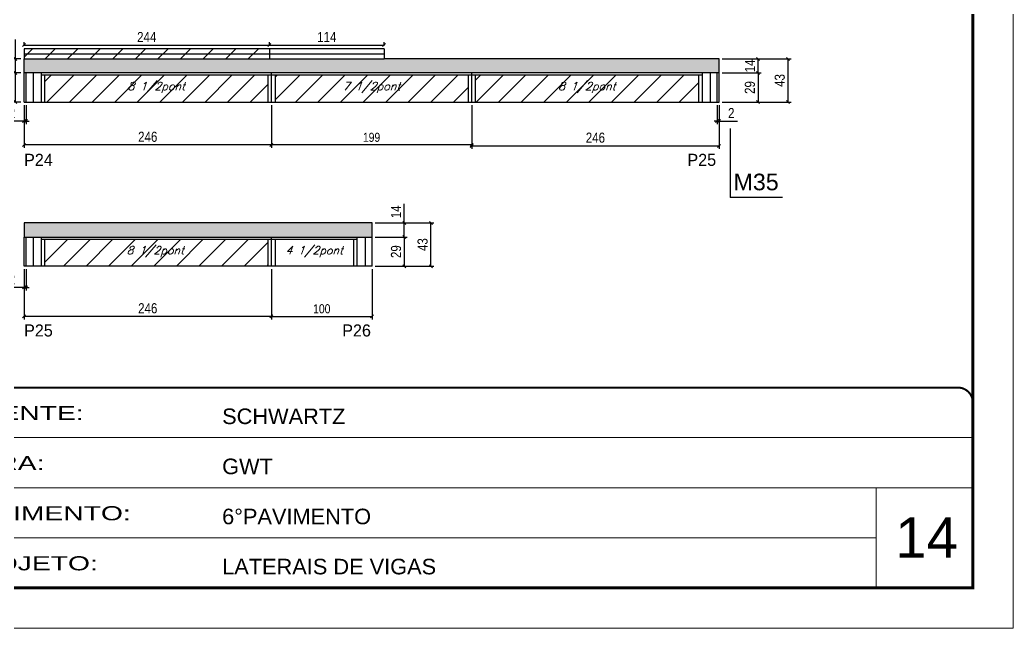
# Model space of a CAD drawing. Extents: x 13154 to 22413, y 1253 to 30260.
# Drawn here: x 15251 to 16238, y 25373 to 25978 of the extents above; entities that cross this region are included whole.
import ezdxf

# ---------------------------------------------------------------- set-up
doc = ezdxf.new("R2010")
doc.units = 0
doc.linetypes.add('CONTINUO', pattern=[0])
doc.linetypes.add('DASHED', pattern=[0.75, 0.5, -0.25])
for name, color, linetype in [('5', 5, 'Continuous'), ('COTA', 241, 'Continuous'), ('NOMENCLATURA', 7, 'Continuous'), ('Painéis', 200, 'Continuous'), ('SARR_2.2x10', 60, 'Continuous'), ('SARR_2.2x7', 40, 'Continuous'), ('SARR_3.5x7', 81, 'Continuous'), ('texto', 7, 'Continuous')]:
    doc.layers.add(name, color=color, linetype=linetype)
for name, color, linetype, lineweight in [('CARIMBO', 255, 'Continuous', 9), ('Folhas', 255, 'Continuous', 9), ('Hachura', 251, 'Continuous', 9), ('SARRAFO DE PRESSAO', 251, 'DASHED', 9)]:
    doc.layers.add(name, color=color, linetype=linetype, lineweight=lineweight)
doc.styles.add('ARIAL', font='arial.ttf')
doc.styles.add('COTA TECNICA', font='techl___.ttf', dxfattribs={"height": 10})
doc.styles.add('COTA TECNICA-50', font='techl___.ttf', dxfattribs={"height": 9})
doc.styles.add('Romans', font='romans.shx')
doc.styles.add('ROMAS860', font='ROMAS860.SHX')
doc.styles.get("Standard").update_dxf_attribs({"font": 'arial.ttf'})
doc.styles.add('Tecnologia', font='')
doc.styles.get('Tecnologia').set_extended_font_data('Forgotten Futurist')
doc.dimstyles.new('COTA PAINEL-50', dxfattribs={"dimtxt": 9, "dimasz": 3, "dimexe": 3, "dimexo": 3, "dimgap": 3, "dimtad": 1, "dimdec": 1, "dimzin": 12, "dimdsep": 46, "dimtxsty": 'COTA TECNICA-50', "dimblk1": 'OBLIQUE', "dimblk2": 'OBLIQUE', "dimsah": 1, "dimcen": 0.9, "dimclrd": 4, "dimclre": 4, "dimclrt": 240, "dimadec": 1, "dimazin": 3, "dimtfac": 1, "dimtdec": 1, "dimtmove": 0, "dimatfit": 3, "dimfxl": 1, "dimtolj": 1, "dimtzin": 12, "dimarcsym": 0})
doc.dimstyles.new('PAINEL', dxfattribs={"dimtxt": 10, "dimasz": 3, "dimexe": 3, "dimexo": 3, "dimgap": 3, "dimtad": 1, "dimdec": 1, "dimzin": 12, "dimdsep": 46, "dimtxsty": 'COTA TECNICA', "dimblk1": 'OBLIQUE', "dimblk2": 'OBLIQUE', "dimsah": 1, "dimcen": 0.9, "dimclrd": 4, "dimclre": 4, "dimclrt": 240, "dimadec": 1, "dimazin": 3, "dimtfac": 1, "dimtdec": 1, "dimtmove": 0, "dimatfit": 3, "dimfxl": 1, "dimtolj": 1, "dimtzin": 12, "dimarcsym": 0})

# ---------------------------------------------------------------- blocks, each defined once
blk = doc.blocks.new('9999999999')
at = {"color": 30, "linetype": 'CONTINUO'}
for p, q in [((98564.56, 34379.64), (99583.98, 34379.64)), ((98564.56, 34329.83), (99487.98, 34329.83)), ((99583.98, 34329.83), (99487.98, 34329.83)), ((99487.98, 34329.83), (99487.98, 34230.21)), ((98564.56, 34280.02), (99487.98, 34280.02))]:
    blk.add_line(p, q, dxfattribs=at)
at = {"color": 30, "linetype": 'CONTINUO', "const_width": 2}
blk.add_lwpolyline([(99583.98, 34230.21), (99583.98, 34414.45, 0.414214), (99568.98, 34429.45), (98228.98, 34429.45, 0.414214), (98213.98, 34414.45), (98213.98, 34245.21, 0.414214), (98228.98, 34230.21), (99583.98, 34230.21)], format="xyb", dxfattribs=at)
at = {"layer": 'Folhas'}
blk.add_lwpolyline([(98138.98, 34190.21), (99623.98, 34190.21), (99623.98, 35240.21), (98138.98, 35240.21)], close=True, dxfattribs=at)
at = {"layer": 'Folhas', "color": 30, "const_width": 3}
blk.add_lwpolyline([(98213.98, 34230.21), (99583.98, 34230.21), (99583.98, 35200.21), (98213.98, 35200.21)], close=True, dxfattribs=at)
at = {"color": 7, "linetype": 'Continuous', "ltscale": 5, "style": 'ARIAL'}
for s, height, p in [('SCHWARTZ', 15.483, (98837.68, 34393.13)), ('GWT', 15.483, (98837.68, 34343.32)), ('6°PAVIMENTO', 15.4829, (98837.68, 34293.51)), ('LATERAIS DE VIGAS', 15.4829, (98837.68, 34243.7))]:
    blk.add_text(s, height=height, dxfattribs=at).set_placement(p)
at = {"layer": 'Folhas', "color": 7, "style": 'Tecnologia', "width": 1.5}
for s, p in [('CLIENTE:', (98573.65, 34397.17)), ('OBRA:', (98573.65, 34347.31)), ('PAVIMENTO:', (98573.65, 34297.5)), ('PROJETO:', (98573.65, 34247.69))]:
    blk.add_text(s, height=14, dxfattribs=at).set_placement(p)
blk = doc.blocks.new('_Oblique')
at = {"color": 0, "linetype": 'ByBlock', "lineweight": -2}
blk.add_line((-0.5, -0.5), (0.5, 0.5), dxfattribs=at)
blk = doc.blocks.new('*D258')
at = {"layer": 'COTA', "color": 4, "linetype": 'ByBlock', "lineweight": -2, "transparency": 16777216}
for p, q in [((15500.63, 25730.35), (15500.63, 25680.38)), ((15600.63, 25730.35), (15600.63, 25680.38)), ((15500.63, 25683.38), (15600.63, 25683.38))]:
    blk.add_line(p, q, dxfattribs=at)
at = {"layer": 'Defpoints', "color": 0, "linetype": 'ByBlock', "transparency": 16777216}
for p in [(15500.63, 25733.35), (15600.63, 25733.35), (15600.63, 25683.38)]:
    blk.add_point(p, dxfattribs=at)
at = {"layer": 'COTA', "color": 4, "linetype": 'ByBlock', "lineweight": -2, "transparency": 16777216, "xscale": 3, "yscale": 3, "zscale": 3, "rotation": 180}
blk.add_blockref('_Oblique', (15500.63, 25683.38), dxfattribs=at)
at = {"layer": 'COTA', "color": 4, "linetype": 'ByBlock', "lineweight": -2, "transparency": 16777216, "xscale": 3, "yscale": 3, "zscale": 3}
blk.add_blockref('_Oblique', (15600.63, 25683.38), dxfattribs=at)
at = {"layer": 'COTA', "color": 240, "linetype": 'ByBlock', "transparency": 16777216, "insert": (15550.63, 25690.97), "char_height": 9, "attachment_point": 5, "style": 'COTA TECNICA-50'}
blk.add_mtext('\\A1;100', dxfattribs=at)
blk = doc.blocks.new('*D260')
at = {"layer": 'COTA', "color": 4, "linetype": 'ByBlock', "lineweight": -2, "transparency": 16777216}
for p, q in [((15254.63, 25730.35), (15254.63, 25680.38)), ((15500.63, 25730.35), (15500.63, 25680.38)), ((15500.63, 25683.38), (15254.63, 25683.38))]:
    blk.add_line(p, q, dxfattribs=at)
at = {"layer": 'Defpoints', "color": 0, "linetype": 'ByBlock', "transparency": 16777216}
for p in [(15254.63, 25733.35), (15500.63, 25733.35), (15254.63, 25683.38)]:
    blk.add_point(p, dxfattribs=at)
at = {"layer": 'COTA', "color": 4, "linetype": 'ByBlock', "lineweight": -2, "transparency": 16777216, "xscale": 3, "yscale": 3, "zscale": 3, "rotation": 180}
blk.add_blockref('_Oblique', (15254.63, 25683.38), dxfattribs=at)
at = {"layer": 'COTA', "color": 4, "linetype": 'ByBlock', "lineweight": -2, "transparency": 16777216, "xscale": 3, "yscale": 3, "zscale": 3}
blk.add_blockref('_Oblique', (15500.63, 25683.38), dxfattribs=at)
at = {"layer": 'COTA', "color": 240, "linetype": 'ByBlock', "transparency": 16777216, "insert": (15377.63, 25691.48), "char_height": 10, "attachment_point": 5, "style": 'COTA TECNICA'}
blk.add_mtext('\\A1;246', dxfattribs=at)
blk = doc.blocks.new('*D252')
at = {"layer": 'COTA', "color": 4, "linetype": 'ByBlock', "lineweight": -2, "transparency": 16777216}
for p, q in [((15603.63, 25762.35), (15635.55, 25762.35)), ((15632.55, 25762.35), (15632.55, 25733.35)), ((15603.63, 25733.35), (15635.55, 25733.35))]:
    blk.add_line(p, q, dxfattribs=at)
at = {"layer": 'Defpoints', "color": 0, "linetype": 'ByBlock', "transparency": 16777216}
for p in [(15600.63, 25762.35), (15600.63, 25733.35), (15632.55, 25733.35)]:
    blk.add_point(p, dxfattribs=at)
at = {"layer": 'COTA', "color": 4, "linetype": 'ByBlock', "lineweight": -2, "transparency": 16777216, "xscale": 3, "yscale": 3, "zscale": 3}
for p, rotation in [((15632.55, 25762.35), 90), ((15632.55, 25733.35), 270)]:
    blk.add_blockref('_Oblique', p, dxfattribs=dict(at, rotation=rotation))
at = {"layer": 'COTA', "color": 240, "linetype": 'ByBlock', "transparency": 16777216, "insert": (15624.46, 25747.85), "char_height": 10, "attachment_point": 5, "rotation": 90, "style": 'COTA TECNICA'}
blk.add_mtext('\\A1;29', dxfattribs=at)
blk = doc.blocks.new('*D253')
at = {"layer": 'COTA', "color": 4, "lineweight": -2, "transparency": 16777216}
for p, q in [((15632.55, 25776.35), (15632.55, 25795.46)), ((15603.63, 25776.35), (15635.55, 25776.35)), ((15632.55, 25762.35), (15632.55, 25776.35)), ((15603.63, 25762.35), (15635.55, 25762.35))]:
    blk.add_line(p, q, dxfattribs=at)
at = {"layer": 'Defpoints', "color": 0, "transparency": 16777216}
for p in [(15600.63, 25776.35), (15632.55, 25776.35), (15600.63, 25762.35)]:
    blk.add_point(p, dxfattribs=at)
at = {"layer": 'COTA', "color": 4, "lineweight": -2, "transparency": 16777216, "xscale": 3, "yscale": 3, "zscale": 3}
for p, rotation in [((15632.55, 25776.35), 90), ((15632.55, 25762.35), 270)]:
    blk.add_blockref('_Oblique', p, dxfattribs=dict(at, rotation=rotation))
at = {"layer": 'COTA', "color": 240, "transparency": 16777216, "insert": (15624.47, 25787.41), "char_height": 10, "attachment_point": 5, "rotation": 90, "style": 'COTA TECNICA'}
blk.add_mtext('\\A1;14', dxfattribs=at)
blk = doc.blocks.new('*D254')
at = {"layer": 'COTA', "color": 4, "lineweight": -2, "transparency": 16777216}
for p, q in [((15603.63, 25776.35), (15662.1, 25776.35)), ((15659.1, 25733.35), (15659.1, 25776.35)), ((15603.63, 25733.35), (15662.1, 25733.35))]:
    blk.add_line(p, q, dxfattribs=at)
at = {"layer": 'Defpoints', "color": 0, "transparency": 16777216}
for p in [(15600.63, 25776.35), (15659.1, 25776.35), (15600.63, 25733.35)]:
    blk.add_point(p, dxfattribs=at)
at = {"layer": 'COTA', "color": 4, "lineweight": -2, "transparency": 16777216, "xscale": 3, "yscale": 3, "zscale": 3}
for p, rotation in [((15659.1, 25776.35), 90), ((15659.1, 25733.35), 270)]:
    blk.add_blockref('_Oblique', p, dxfattribs=dict(at, rotation=rotation))
at = {"layer": 'COTA', "color": 240, "transparency": 16777216, "insert": (15650.88, 25754.85), "char_height": 10, "attachment_point": 5, "rotation": 90, "style": 'COTA TECNICA'}
blk.add_mtext('\\A1;43', dxfattribs=at)
blk = doc.blocks.new('*D277')
at = {"layer": 'COTA', "color": 4, "lineweight": -2, "transparency": 16777216}
for p, q in [((15254.63, 25730.35), (15254.63, 25709.36)), ((15256.63, 25730.35), (15256.63, 25709.36)), ((15254.63, 25712.36), (15236.52, 25712.36)), ((15256.63, 25712.36), (15254.63, 25712.36)), ((15256.63, 25712.36), (15259.63, 25712.36))]:
    blk.add_line(p, q, dxfattribs=at)
at = {"layer": 'Defpoints', "color": 0, "transparency": 16777216}
for p in [(15254.63, 25733.35), (15256.63, 25733.35), (15254.63, 25712.36)]:
    blk.add_point(p, dxfattribs=at)
at = {"layer": 'COTA', "color": 4, "lineweight": -2, "transparency": 16777216, "xscale": 3, "yscale": 3, "zscale": 3}
blk.add_blockref('_Oblique', (15254.63, 25712.36), dxfattribs=at)
at = {"layer": 'COTA', "color": 4, "lineweight": -2, "transparency": 16777216, "xscale": 3, "yscale": 3, "zscale": 3, "rotation": 180}
blk.add_blockref('_Oblique', (15256.63, 25712.36), dxfattribs=at)
at = {"layer": 'COTA', "color": 240, "transparency": 16777216, "insert": (15242.58, 25720.36), "char_height": 10, "attachment_point": 5, "style": 'COTA TECNICA'}
blk.add_mtext('\\A1;2', dxfattribs=at)
blk = doc.blocks.new('*D703')
at = {"layer": 'COTA', "color": 4, "linetype": 'ByBlock', "lineweight": -2, "transparency": 16777216}
for p, q in [((15500.63, 25893.58), (15500.63, 25850.94)), ((15699.63, 25893.58), (15699.63, 25850.94)), ((15699.63, 25853.94), (15500.63, 25853.94))]:
    blk.add_line(p, q, dxfattribs=at)
at = {"layer": 'Defpoints', "color": 0, "linetype": 'ByBlock', "transparency": 16777216}
for p in [(15500.63, 25896.58), (15699.63, 25896.58), (15500.63, 25853.94)]:
    blk.add_point(p, dxfattribs=at)
at = {"layer": 'COTA', "color": 4, "linetype": 'ByBlock', "lineweight": -2, "transparency": 16777216, "xscale": 3, "yscale": 3, "zscale": 3, "rotation": 180}
blk.add_blockref('_Oblique', (15500.63, 25853.94), dxfattribs=at)
at = {"layer": 'COTA', "color": 4, "linetype": 'ByBlock', "lineweight": -2, "transparency": 16777216, "xscale": 3, "yscale": 3, "zscale": 3}
blk.add_blockref('_Oblique', (15699.63, 25853.94), dxfattribs=at)
at = {"layer": 'COTA', "color": 240, "linetype": 'ByBlock', "transparency": 16777216, "insert": (15600.13, 25861.51), "char_height": 9, "attachment_point": 5, "style": 'COTA TECNICA-50'}
blk.add_mtext('\\A1;199', dxfattribs=at)
blk = doc.blocks.new('*D704')
at = {"layer": 'COTA', "color": 4, "linetype": 'ByBlock', "lineweight": -2, "transparency": 16777216}
for p, q in [((15699.63, 25893.58), (15699.63, 25850.04)), ((15945.63, 25893.58), (15945.63, 25850.04)), ((15699.63, 25853.04), (15945.63, 25853.04))]:
    blk.add_line(p, q, dxfattribs=at)
at = {"layer": 'Defpoints', "color": 0, "linetype": 'ByBlock', "transparency": 16777216}
for p in [(15699.63, 25896.58), (15945.63, 25896.58), (15945.63, 25853.04)]:
    blk.add_point(p, dxfattribs=at)
at = {"layer": 'COTA', "color": 4, "linetype": 'ByBlock', "lineweight": -2, "transparency": 16777216, "xscale": 3, "yscale": 3, "zscale": 3, "rotation": 180}
blk.add_blockref('_Oblique', (15699.63, 25853.04), dxfattribs=at)
at = {"layer": 'COTA', "color": 4, "linetype": 'ByBlock', "lineweight": -2, "transparency": 16777216, "xscale": 3, "yscale": 3, "zscale": 3}
blk.add_blockref('_Oblique', (15945.63, 25853.04), dxfattribs=at)
at = {"layer": 'COTA', "color": 240, "linetype": 'ByBlock', "transparency": 16777216, "insert": (15822.63, 25861.14), "char_height": 10, "attachment_point": 5, "style": 'COTA TECNICA'}
blk.add_mtext('\\A1;246', dxfattribs=at)
blk = doc.blocks.new('*D705')
at = {"layer": 'COTA', "color": 4, "linetype": 'ByBlock', "lineweight": -2, "transparency": 16777216}
for p, q in [((15254.63, 25893.58), (15254.63, 25850.94)), ((15500.63, 25893.58), (15500.63, 25850.94)), ((15500.63, 25853.94), (15254.63, 25853.94))]:
    blk.add_line(p, q, dxfattribs=at)
at = {"layer": 'Defpoints', "color": 0, "linetype": 'ByBlock', "transparency": 16777216}
for p in [(15254.63, 25896.58), (15500.63, 25896.58), (15254.63, 25853.94)]:
    blk.add_point(p, dxfattribs=at)
at = {"layer": 'COTA', "color": 4, "linetype": 'ByBlock', "lineweight": -2, "transparency": 16777216, "xscale": 3, "yscale": 3, "zscale": 3, "rotation": 180}
blk.add_blockref('_Oblique', (15254.63, 25853.94), dxfattribs=at)
at = {"layer": 'COTA', "color": 4, "linetype": 'ByBlock', "lineweight": -2, "transparency": 16777216, "xscale": 3, "yscale": 3, "zscale": 3}
blk.add_blockref('_Oblique', (15500.63, 25853.94), dxfattribs=at)
at = {"layer": 'COTA', "color": 240, "linetype": 'ByBlock', "transparency": 16777216, "insert": (15377.63, 25862.04), "char_height": 10, "attachment_point": 5, "style": 'COTA TECNICA'}
blk.add_mtext('\\A1;246', dxfattribs=at)
blk = doc.blocks.new('*D706')
at = {"layer": 'COTA', "color": 4, "linetype": 'ByBlock', "lineweight": -2, "transparency": 16777216}
for p, q in [((15251.63, 25925.58), (15243.01, 25925.58)), ((15246.01, 25896.58), (15246.01, 25925.58)), ((15251.63, 25896.58), (15243.01, 25896.58))]:
    blk.add_line(p, q, dxfattribs=at)
at = {"layer": 'Defpoints', "color": 0, "linetype": 'ByBlock', "transparency": 16777216}
for p in [(15246.01, 25925.58), (15254.63, 25925.58), (15254.63, 25896.58)]:
    blk.add_point(p, dxfattribs=at)
at = {"layer": 'COTA', "color": 4, "linetype": 'ByBlock', "lineweight": -2, "transparency": 16777216, "xscale": 3, "yscale": 3, "zscale": 3}
for p, rotation in [((15246.01, 25925.58), 90), ((15246.01, 25896.58), 270)]:
    blk.add_blockref('_Oblique', p, dxfattribs=dict(at, rotation=rotation))
at = {"layer": 'COTA', "color": 240, "linetype": 'ByBlock', "transparency": 16777216, "insert": (15237.92, 25911.08), "char_height": 10, "attachment_point": 5, "rotation": 90, "style": 'COTA TECNICA'}
blk.add_mtext('\\A1;29', dxfattribs=at)
blk = doc.blocks.new('*D707')
at = {"layer": 'COTA', "color": 4, "linetype": 'ByBlock', "lineweight": -2, "transparency": 16777216}
for p, q in [((15254.63, 25893.58), (15254.63, 25874.66)), ((15256.63, 25893.58), (15256.63, 25874.66)), ((15254.63, 25877.66), (15236.52, 25877.66)), ((15256.63, 25877.66), (15254.63, 25877.66)), ((15256.63, 25877.66), (15259.63, 25877.66))]:
    blk.add_line(p, q, dxfattribs=at)
at = {"layer": 'Defpoints', "color": 0, "linetype": 'ByBlock', "transparency": 16777216}
for p in [(15254.63, 25896.58), (15256.63, 25896.58), (15254.63, 25877.66)]:
    blk.add_point(p, dxfattribs=at)
at = {"layer": 'COTA', "color": 4, "linetype": 'ByBlock', "lineweight": -2, "transparency": 16777216, "xscale": 3, "yscale": 3, "zscale": 3}
blk.add_blockref('_Oblique', (15254.63, 25877.66), dxfattribs=at)
at = {"layer": 'COTA', "color": 4, "linetype": 'ByBlock', "lineweight": -2, "transparency": 16777216, "xscale": 3, "yscale": 3, "zscale": 3, "rotation": 180}
blk.add_blockref('_Oblique', (15256.63, 25877.66), dxfattribs=at)
at = {"layer": 'COTA', "color": 240, "linetype": 'ByBlock', "transparency": 16777216, "insert": (15242.58, 25885.66), "char_height": 10, "attachment_point": 5, "style": 'COTA TECNICA'}
blk.add_mtext('\\A1;2', dxfattribs=at)
blk = doc.blocks.new('*D708')
at = {"layer": 'COTA', "color": 4, "linetype": 'ByBlock', "lineweight": -2, "transparency": 16777216}
for p, q in [((15246.01, 25939.58), (15246.01, 25958.7)), ((15251.63, 25939.58), (15243.01, 25939.58)), ((15246.01, 25925.58), (15246.01, 25939.58)), ((15251.63, 25925.58), (15243.01, 25925.58))]:
    blk.add_line(p, q, dxfattribs=at)
at = {"layer": 'Defpoints', "color": 0, "linetype": 'ByBlock', "transparency": 16777216}
for p in [(15246.01, 25939.58), (15254.63, 25939.58), (15254.63, 25925.58)]:
    blk.add_point(p, dxfattribs=at)
at = {"layer": 'COTA', "color": 4, "linetype": 'ByBlock', "lineweight": -2, "transparency": 16777216, "xscale": 3, "yscale": 3, "zscale": 3}
for p, rotation in [((15246.01, 25939.58), 90), ((15246.01, 25925.58), 270)]:
    blk.add_blockref('_Oblique', p, dxfattribs=dict(at, rotation=rotation))
at = {"layer": 'COTA', "color": 240, "linetype": 'ByBlock', "transparency": 16777216, "insert": (15237.94, 25950.64), "char_height": 10, "attachment_point": 5, "rotation": 90, "style": 'COTA TECNICA'}
blk.add_mtext('\\A1;14', dxfattribs=at)
blk = doc.blocks.new('*D709')
at = {"layer": 'COTA', "color": 4, "linetype": 'ByBlock', "lineweight": -2, "transparency": 16777216}
for p, q in [((15943.63, 25893.58), (15943.63, 25874.66)), ((15945.63, 25893.58), (15945.63, 25874.66)), ((15943.63, 25877.66), (15940.63, 25877.66)), ((15943.63, 25877.66), (15945.63, 25877.66)), ((15945.63, 25877.66), (15963.75, 25877.66))]:
    blk.add_line(p, q, dxfattribs=at)
at = {"layer": 'Defpoints', "color": 0, "linetype": 'ByBlock', "transparency": 16777216}
for p in [(15943.63, 25896.58), (15945.63, 25896.58), (15945.63, 25877.66)]:
    blk.add_point(p, dxfattribs=at)
at = {"layer": 'COTA', "color": 4, "linetype": 'ByBlock', "lineweight": -2, "transparency": 16777216, "xscale": 3, "yscale": 3, "zscale": 3}
blk.add_blockref('_Oblique', (15943.63, 25877.66), dxfattribs=at)
at = {"layer": 'COTA', "color": 4, "linetype": 'ByBlock', "lineweight": -2, "transparency": 16777216, "xscale": 3, "yscale": 3, "zscale": 3, "rotation": 180}
blk.add_blockref('_Oblique', (15945.63, 25877.66), dxfattribs=at)
at = {"layer": 'COTA', "color": 240, "linetype": 'ByBlock', "transparency": 16777216, "insert": (15957.69, 25885.66), "char_height": 10, "attachment_point": 5, "style": 'COTA TECNICA'}
blk.add_mtext('\\A1;2', dxfattribs=at)
blk = doc.blocks.new('*D719')
at = {"layer": 'COTA', "color": 4, "lineweight": -2, "transparency": 16777216}
for p, q in [((15948.63, 25925.58), (15987.28, 25925.58)), ((15984.28, 25925.58), (15984.28, 25896.58)), ((15948.63, 25896.58), (15987.28, 25896.58))]:
    blk.add_line(p, q, dxfattribs=at)
at = {"layer": 'Defpoints', "color": 0, "transparency": 16777216}
for p in [(15945.63, 25925.58), (15945.63, 25896.58), (15984.28, 25896.58)]:
    blk.add_point(p, dxfattribs=at)
at = {"layer": 'COTA', "color": 4, "lineweight": -2, "transparency": 16777216, "xscale": 3, "yscale": 3, "zscale": 3}
for p, rotation in [((15984.28, 25925.58), 90), ((15984.28, 25896.58), 270)]:
    blk.add_blockref('_Oblique', p, dxfattribs=dict(at, rotation=rotation))
at = {"layer": 'COTA', "color": 240, "transparency": 16777216, "insert": (15976.2, 25911.08), "char_height": 10, "attachment_point": 5, "rotation": 90, "style": 'COTA TECNICA'}
blk.add_mtext('\\A1;29', dxfattribs=at)
blk = doc.blocks.new('*D720')
at = {"layer": 'COTA', "color": 4, "lineweight": -2, "transparency": 16777216}
for p, q in [((15948.63, 25939.58), (15987.28, 25939.58)), ((15984.28, 25925.58), (15984.28, 25939.58)), ((15948.63, 25925.58), (15987.28, 25925.58))]:
    blk.add_line(p, q, dxfattribs=at)
at = {"layer": 'Defpoints', "color": 0, "transparency": 16777216}
for p in [(15945.63, 25939.58), (15984.28, 25939.58), (15945.63, 25925.58)]:
    blk.add_point(p, dxfattribs=at)
at = {"layer": 'COTA', "color": 4, "lineweight": -2, "transparency": 16777216, "xscale": 3, "yscale": 3, "zscale": 3}
for p, rotation in [((15984.28, 25939.58), 90), ((15984.28, 25925.58), 270)]:
    blk.add_blockref('_Oblique', p, dxfattribs=dict(at, rotation=rotation))
at = {"layer": 'COTA', "color": 240, "transparency": 16777216, "insert": (15976.21, 25932.58), "char_height": 10, "attachment_point": 5, "rotation": 90, "style": 'COTA TECNICA'}
blk.add_mtext('\\A1;14', dxfattribs=at)
blk = doc.blocks.new('*D722')
at = {"layer": 'COTA', "color": 4, "lineweight": -2, "transparency": 16777216}
for p, q in [((15948.63, 25939.58), (16017.11, 25939.58)), ((16014.11, 25896.58), (16014.11, 25939.58)), ((15948.63, 25896.58), (16017.11, 25896.58))]:
    blk.add_line(p, q, dxfattribs=at)
at = {"layer": 'Defpoints', "color": 0, "transparency": 16777216}
for p in [(15945.63, 25939.58), (16014.11, 25939.58), (15945.63, 25896.58)]:
    blk.add_point(p, dxfattribs=at)
at = {"layer": 'COTA', "color": 4, "lineweight": -2, "transparency": 16777216, "xscale": 3, "yscale": 3, "zscale": 3}
for p, rotation in [((16014.11, 25939.58), 90), ((16014.11, 25896.58), 270)]:
    blk.add_blockref('_Oblique', p, dxfattribs=dict(at, rotation=rotation))
at = {"layer": 'COTA', "color": 240, "transparency": 16777216, "insert": (16005.89, 25918.08), "char_height": 10, "attachment_point": 5, "rotation": 90, "style": 'COTA TECNICA'}
blk.add_mtext('\\A1;43', dxfattribs=at)
blk = doc.blocks.new('*D877')
at = {"layer": 'COTA', "color": 4, "lineweight": -2, "transparency": 16777216}
for p, q in [((15254.63, 25952.58), (15254.63, 25956.22)), ((15254.63, 25953.22), (15498.63, 25953.22)), ((15498.63, 25952.58), (15498.63, 25956.22))]:
    blk.add_line(p, q, dxfattribs=at)
at = {"layer": 'Defpoints', "color": 0, "transparency": 16777216}
for p in [(15254.63, 25949.58), (15498.63, 25953.22), (15498.63, 25949.58)]:
    blk.add_point(p, dxfattribs=at)
at = {"layer": 'COTA', "color": 4, "lineweight": -2, "transparency": 16777216, "xscale": 3, "yscale": 3, "zscale": 3, "rotation": 180}
blk.add_blockref('_Oblique', (15254.63, 25953.22), dxfattribs=at)
at = {"layer": 'COTA', "color": 4, "lineweight": -2, "transparency": 16777216, "xscale": 3, "yscale": 3, "zscale": 3}
blk.add_blockref('_Oblique', (15498.63, 25953.22), dxfattribs=at)
at = {"layer": 'COTA', "color": 240, "transparency": 16777216, "insert": (15376.63, 25961.29), "char_height": 10, "attachment_point": 5, "style": 'COTA TECNICA'}
blk.add_mtext('\\A1;244', dxfattribs=at)
blk = doc.blocks.new('*D878')
at = {"layer": 'COTA', "color": 4, "lineweight": -2, "transparency": 16777216}
for p, q in [((15498.63, 25952.58), (15498.63, 25956.22)), ((15498.63, 25953.22), (15612.63, 25953.22)), ((15612.63, 25952.58), (15612.63, 25956.22))]:
    blk.add_line(p, q, dxfattribs=at)
at = {"layer": 'Defpoints', "color": 0, "transparency": 16777216}
for p in [(15498.63, 25949.58), (15612.63, 25953.22), (15612.63, 25949.58)]:
    blk.add_point(p, dxfattribs=at)
at = {"layer": 'COTA', "color": 4, "lineweight": -2, "transparency": 16777216, "xscale": 3, "yscale": 3, "zscale": 3, "rotation": 180}
blk.add_blockref('_Oblique', (15498.63, 25953.22), dxfattribs=at)
at = {"layer": 'COTA', "color": 4, "lineweight": -2, "transparency": 16777216, "xscale": 3, "yscale": 3, "zscale": 3}
blk.add_blockref('_Oblique', (15612.63, 25953.22), dxfattribs=at)
at = {"layer": 'COTA', "color": 240, "transparency": 16777216, "insert": (15555.63, 25961.29), "char_height": 10, "attachment_point": 5, "style": 'COTA TECNICA'}
blk.add_mtext('\\A1;114', dxfattribs=at)

msp = doc.modelspace()

# ---------------------------------------------------------------- hatches: boundary and pattern name
at = {"layer": 'COTA'}
h = msp.add_hatch(dxfattribs=at)
h.set_pattern_fill('AR-CONC', color=256, scale=0.03)
h.paths.add_polyline_path([(15945.63, 25925.58), (15945.63, 25939.58), (15612.63, 25939.58), (15254.63, 25939.58), (15254.63, 25925.58), (15500.63, 25925.58), (15699.63, 25925.58)])
h = msp.add_hatch(dxfattribs=at)
h.set_pattern_fill('AR-CONC', color=256, scale=0.03)
h.set_pattern_definition([(50, (-1585, -29.407), (5.4655401, -0.47817257), [0.5715, -6.2865]), (355, (-1585, -29.407), (-1.0573026, 5.7317054), [0.4572, -5.0292175]), (100.451445, (-1584.5445, -29.4467), (4.4082374, 5.2535326), [0.4857003, -5.3427073]), (46.1842, (-1585, -27.883), (8.1323712, -1.2612698), [0.85725, -9.42975]), (96.635558, (-1584.322, -27.988), (7.122124, 7.4227837), [0.7285507, -8.0140682]), (351.18415, (-1585, -27.883), (7.122124, 7.4227837), [0.685799, -7.543792]), (21, (-1584.238, -28.264), (4.54843174, -3.06795595), [0.5715, -6.2865]), (326, (-1584.238, -28.264), (1.8540609, 5.525639), [0.4572, -5.0292]), (71.451445, (-1583.859, -28.5195), (6.4024926, 2.4576831), [0.4857003, -5.3426981]), (37.5, (-1585, -29.4069), (0.0926581, 2.53665117), [0, -4.96824, 0, -5.1054, 0, -5.04825]), (7.5, (-1585, -29.4069), (2.00458988, 3.00541724), [0, -2.91084, 0, -4.85394, 0, -1.92405]), (327.5, (-1586.6993, -29.4069), (4.06771786, -0.17186232), [0, -1.905, 0, -5.9436, 0, -7.8867]), (317.5, (-1587.4613, -29.407), (4.44387544, 0.76279473), [0, -2.4765, 0, -3.94716, 0, -5.6007])])
h.paths.add_polyline_path([(15254.63, 25776.35), (15254.63, 25762.35), (15600.63, 25762.35), (15600.63, 25776.35)])
at = {"layer": 'Hachura', "linetype": 'ByBlock'}
h = msp.add_hatch(dxfattribs=at)
h.set_pattern_fill('ANSI31', color=256, scale=5)
h.paths.add_polyline_path([(15497.13, 25896.58), (15497.13, 25923.38), (15275.13, 25923.38), (15275.13, 25896.58)])
h.paths.add_polyline_path([(15696.13, 25896.58), (15696.13, 25923.38), (15504.13, 25923.38), (15504.13, 25896.58)])
h.paths.add_polyline_path([(15925.13, 25896.58), (15925.13, 25923.38), (15703.13, 25923.38), (15703.13, 25896.58)])
h.paths.add_polyline_path([(15254.63, 25944.58), (15254.63, 25939.58), (15498.63, 25939.58), (15498.63, 25944.58)])
h.paths.add_polyline_path([(15254.63, 25949.58), (15254.63, 25944.58), (15498.63, 25944.58), (15498.63, 25949.58)])
h = msp.add_hatch(dxfattribs=at)
h.set_pattern_fill('ANSI31', color=256, scale=5)
h.paths.add_polyline_path([(15497.13, 25733.35), (15497.13, 25760.15), (15275.13, 25760.15), (15275.13, 25733.35)])

# ---------------------------------------------------------------- linework, layer by layer
at = {"layer": 'COTA', "linetype": 'ByBlock'}
msp.add_line((15254.63, 25925.58), (15254.63, 25939.58), dxfattribs=at)
at = {"layer": 'COTA'}
for p, q in [((15945.63, 25939.58), (15612.63, 25939.58)), ((15945.63, 25925.58), (15945.63, 25939.58)), ((15600.63, 25776.35), (15254.63, 25776.35)), ((15254.63, 25776.35), (15254.63, 25762.35)), ((15600.63, 25762.35), (15600.63, 25776.35))]:
    msp.add_line(p, q, dxfattribs=at)
at = {"layer": 'NOMENCLATURA', "linetype": 'Continuous'}
for p in [(15956.45, 25870.43), (16008.73, 25801.69)]:
    msp.add_line(p, (15956.45, 25801.69), dxfattribs=at)
at = {"layer": 'Painéis', "linetype": 'Continuous'}
for p, q in [((15612.63, 25949.58), (15254.63, 25949.58)), ((15254.63, 25949.58), (15254.63, 25939.58)), ((15498.63, 25949.58), (15498.63, 25939.58)), ((15612.63, 25949.58), (15612.63, 25939.58)), ((15254.63, 25939.58), (15612.63, 25939.58)), ((15500.63, 25925.58), (15254.63, 25925.58)), ((15254.63, 25896.58), (15254.63, 25925.58)), ((15256.63, 25896.58), (15256.63, 25925.58)), ((15500.63, 25896.58), (15500.63, 25925.58)), ((15699.63, 25925.58), (15500.63, 25925.58)), ((15945.63, 25925.58), (15699.63, 25925.58)), ((15699.63, 25896.58), (15699.63, 25925.58)), ((15943.63, 25896.58), (15943.63, 25925.58)), ((15945.63, 25896.58), (15945.63, 25925.58)), ((15254.63, 25896.58), (15945.63, 25896.58)), ((15254.63, 25733.35), (15254.63, 25762.35)), ((15254.63, 25762.35), (15600.63, 25762.35)), ((15256.63, 25733.35), (15256.63, 25762.35)), ((15500.63, 25733.35), (15500.63, 25762.35)), ((15600.63, 25733.35), (15600.63, 25762.35)), ((15600.63, 25733.35), (15254.63, 25733.35))]:
    msp.add_line(p, q, dxfattribs=at)
at = {"layer": 'SARR_2.2x10', "linetype": 'Continuous'}
for p, q in [((15254.63, 25944.58), (15498.63, 25944.58)), ((15498.63, 25944.58), (15612.63, 25944.58))]:
    msp.add_line(p, q, dxfattribs=at)
at = {"layer": 'SARR_2.2x7', "linetype": 'Continuous'}
for p, q in [((15263.63, 25925.58), (15263.63, 25896.58)), ((15500.63, 25923.38), (15271.63, 25923.38)), ((15699.63, 25923.38), (15500.63, 25923.38)), ((15928.63, 25923.38), (15699.63, 25923.38)), ((15936.63, 25925.58), (15936.63, 25896.58)), ((15263.63, 25762.35), (15263.63, 25733.35)), ((15593.63, 25762.35), (15593.63, 25733.35)), ((15271.63, 25760.15), (15500.63, 25760.15)), ((15500.63, 25760.15), (15585.63, 25760.15))]:
    msp.add_line(p, q, dxfattribs=at)
at = {"layer": 'SARR_3.5x7'}
for p, q in [((15271.63, 25925.58), (15271.63, 25896.58)), ((15275.13, 25923.38), (15275.13, 25896.58)), ((15497.13, 25923.38), (15497.13, 25896.58)), ((15504.13, 25923.38), (15504.13, 25896.58)), ((15696.13, 25923.38), (15696.13, 25896.58)), ((15703.13, 25923.38), (15703.13, 25896.58)), ((15925.13, 25923.38), (15925.13, 25896.58)), ((15928.63, 25925.58), (15928.63, 25896.58)), ((15271.63, 25762.35), (15271.63, 25733.35)), ((15585.63, 25762.35), (15585.63, 25733.35)), ((15275.13, 25760.15), (15275.13, 25733.35)), ((15497.13, 25760.15), (15497.13, 25733.35)), ((15504.13, 25760.15), (15504.13, 25733.35)), ((15582.13, 25760.15), (15582.13, 25733.35))]:
    msp.add_line(p, q, dxfattribs=at)

# ---------------------------------------------------------------- block references
at = {"layer": 'SARRAFO DE PRESSAO', "color": 6, "linetype": 'ByBlock'}
msp.add_blockref('9999999999', (-83386.1, -8816.76), dxfattribs=at)

# ---------------------------------------------------------------- texts
at = {"layer": '5', "linetype": 'Continuous', "style": 'ROMAS860'}
for s, p in [('P24', (15254.68, 25833.14)), ('P25', (15914.09, 25833.14)), ('P25', (15254.68, 25663.48)), ('P26', (15570.93, 25663.48))]:
    msp.add_text(s, height=12, rotation=359.99996, dxfattribs=at).set_placement(p)
at = {"layer": 'CARIMBO', "style": 'ARIAL'}
msp.add_text('14', height=40, dxfattribs=at).set_placement((16120.74, 25443.59))
at = {"layer": 'NOMENCLATURA', "linetype": 'Continuous'}
msp.add_text('M35', height=16.5, dxfattribs=at).set_placement((15959.98, 25808.88))
at = {"layer": 'texto', "color": 2, "char_height": 8, "attachment_point": 5, "style": 'Romans'}
for s, insert in [('{\\Q19;\\C256;8 1/2pont}', (15386.13, 25911.08)), ('{\\Q19;\\C256;7 1/2pont}', (15600.13, 25911.08)), ('{\\Q19;\\C256;8 1/2pont}', (15814.13, 25911.08)), ('{\\Q19;\\C256;8 1/2pont}', (15385.13, 25747.85)), ('{\\Q19;\\C256;4 1/2pont}', (15543.13, 25747.85))]:
    msp.add_mtext(s, dxfattribs=dict(at, insert=insert))

# ---------------------------------------------------------------- dimensions: what is measured, and where the dimension line sits
at = {"layer": 'COTA', "linetype": 'ByBlock'}
for base, p1, p2, angle, picture, middle in [((15246.01, 25939.58), (15254.63, 25925.58), (15254.63, 25939.58), 90, '*D708', (15237.94, 25950.64)), ((15246.01, 25925.58), (15254.63, 25896.58), (15254.63, 25925.58), 90, '*D706', (15237.92, 25911.08)), ((15254.63, 25877.66), (15256.63, 25896.58), (15254.63, 25896.58), 180, '*D707', (15242.58, 25885.66)), ((15254.63, 25853.94), (15500.63, 25896.58), (15254.63, 25896.58), 180, '*D705', (15377.63, 25862.04)), ((15632.55, 25733.35), (15600.63, 25762.35), (15600.63, 25733.35), 90, '*D252', (15624.46, 25747.85)), ((15254.63, 25683.38), (15500.63, 25733.35), (15254.63, 25733.35), 180, '*D260', (15377.63, 25691.48))]:
    dim = msp.add_linear_dim(base=base, p1=p1, p2=p2, angle=angle, dimstyle='PAINEL', dxfattribs=at)
    dim.commit()
    dim.dimension.update_dxf_attribs({"geometry": picture, "text_midpoint": middle})
at = {"layer": 'COTA'}
for base, p1, p2, angle, picture, middle in [((15498.63, 25953.22), (15254.63, 25949.58), (15498.63, 25949.58), 0, '*D877', (15376.63, 25961.29)), ((16014.11, 25939.58), (15945.63, 25896.58), (15945.63, 25939.58), 90, '*D722', (16005.89, 25918.08)), ((15984.28, 25896.58), (15945.63, 25925.58), (15945.63, 25896.58), 90, '*D719', (15976.2, 25911.08)), ((15632.55, 25776.35), (15600.63, 25762.35), (15600.63, 25776.35), 90, '*D253', (15624.47, 25787.41)), ((15659.1, 25776.35), (15600.63, 25733.35), (15600.63, 25776.35), 90, '*D254', (15650.88, 25754.85))]:
    dim = msp.add_linear_dim(base=base, p1=p1, p2=p2, angle=angle, dimstyle='PAINEL', dxfattribs=at)
    dim.commit()
    dim.dimension.update_dxf_attribs({"geometry": picture, "text_midpoint": middle})
dim = msp.add_linear_dim(base=(15612.63, 25953.22), p1=(15498.63, 25949.58), p2=(15612.63, 25949.58), angle=0, dimstyle='PAINEL', override={"dimtmove": 1}, dxfattribs=at)
dim.commit()
dim.dimension.update_dxf_attribs({"geometry": '*D878', "text_midpoint": (15555.63, 25961.29)})
dim = msp.add_linear_dim(base=(15984.28, 25939.58), p1=(15945.63, 25925.58), p2=(15945.63, 25939.58), angle=90, dimstyle='PAINEL', dxfattribs=at)
dim.commit()
dim.dimension.update_dxf_attribs({"geometry": '*D720', "text_midpoint": (15984.28, 25932.58), "dimtype": 160})
at = {"layer": 'COTA', "linetype": 'ByBlock'}
dim = msp.add_linear_dim(base=(15500.63, 25853.94), p1=(15699.63, 25896.58), p2=(15500.63, 25896.58), dimstyle='COTA PAINEL-50', override={"dimarcsym": 1}, dxfattribs=at)
dim.commit()
dim.dimension.update_dxf_attribs({"geometry": '*D703', "text_midpoint": (15600.13, 25861.51)})
for base, p1, picture, middle in [((15945.63, 25853.04), (15699.63, 25896.58), '*D704', (15822.63, 25861.14)), ((15945.63, 25877.66), (15943.63, 25896.58), '*D709', (15957.69, 25885.66))]:
    dim = msp.add_linear_dim(base=base, p1=p1, p2=(15945.63, 25896.58), dimstyle='PAINEL', dxfattribs=at)
    dim.commit()
    dim.dimension.update_dxf_attribs({"geometry": picture, "text_midpoint": middle})
at = {"layer": 'COTA'}
dim = msp.add_linear_dim(base=(15254.63, 25712.36), p1=(15256.63, 25733.35), p2=(15254.63, 25733.35), dimstyle='PAINEL', dxfattribs=at)
dim.commit()
dim.dimension.update_dxf_attribs({"geometry": '*D277', "text_midpoint": (15242.58, 25720.36)})
at = {"layer": 'COTA', "linetype": 'ByBlock'}
dim = msp.add_linear_dim(base=(15600.63, 25683.38), p1=(15500.63, 25733.35), p2=(15600.63, 25733.35), angle=180, dimstyle='COTA PAINEL-50', override={"dimarcsym": 1}, dxfattribs=at)
dim.commit()
dim.dimension.update_dxf_attribs({"geometry": '*D258', "text_midpoint": (15550.63, 25690.97)})

doc.saveas('drawing.dxf')
